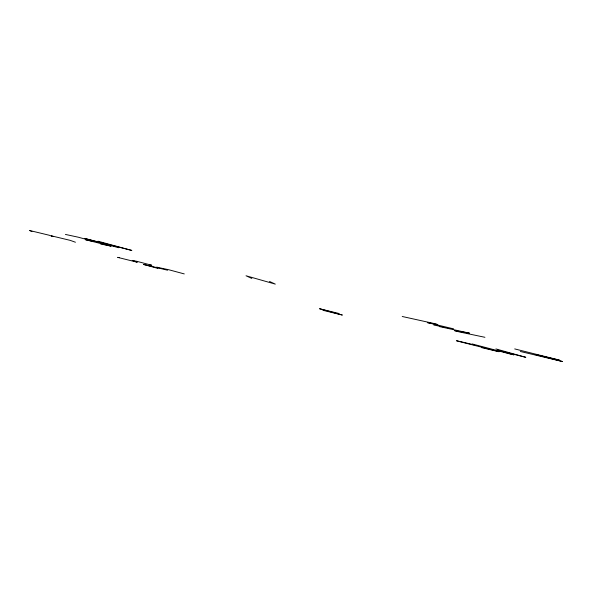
<?xml version="1.0" encoding="UTF-8"?>
<svg xmlns="http://www.w3.org/2000/svg" width="592" height="592" viewBox="0 0 592 592"><rect width="100%" height="100%" fill="white"/><g stroke="black" fill="none" stroke-linecap="round" stroke-linejoin="round"><path stroke-width="0.89" d="M119.584 257.661L117.638 257.365L137.27 262.234L132.201 260.413L136.885 261.324L151.833 265.283L149.887 264.987M433.892 325.082L453.605 328.856L427.35 322.596L437.777 324.564L433.462 323.387L402.234 316.491M65.423 234.432L78.314 237.214L93.455 241.366L85.64 239.76L111.096 246.154L100.596 243.978M439.271 326.54L469.5 333.155L454.671 330.684L459.385 331.934L484.929 337.299M520.346 351.478L562.4 361.505L535.057 354.467L559.581 360.225L557.819 359.684L514.707 348.917M472.238 343.967L510.593 354.105L513.967 354.837L497.62 350.198L525.807 357.316L495.918 348.925M474.037 344.833C410.049 329.559 545.528 362.874 481.54 347.6M97.983 241.21L131.838 250.446L84.871 238.495L118.689 247.722M184.267 273.918L168.639 269.708L156.665 267.177L157.96 267.591M167.595 270.204L143.464 264.417L157.953 268.405M338.994 313.501L319.51 308.721L342.354 315.055L322.877 310.275M269.486 281.444L275.295 284.108L246.035 275.776L251.837 278.44M75.443 242.239L70.219 240.367L51.408 235.838L53.073 236.63L49.24 235.246L29.6 230.495L31.961 231.59"/></g></svg>
